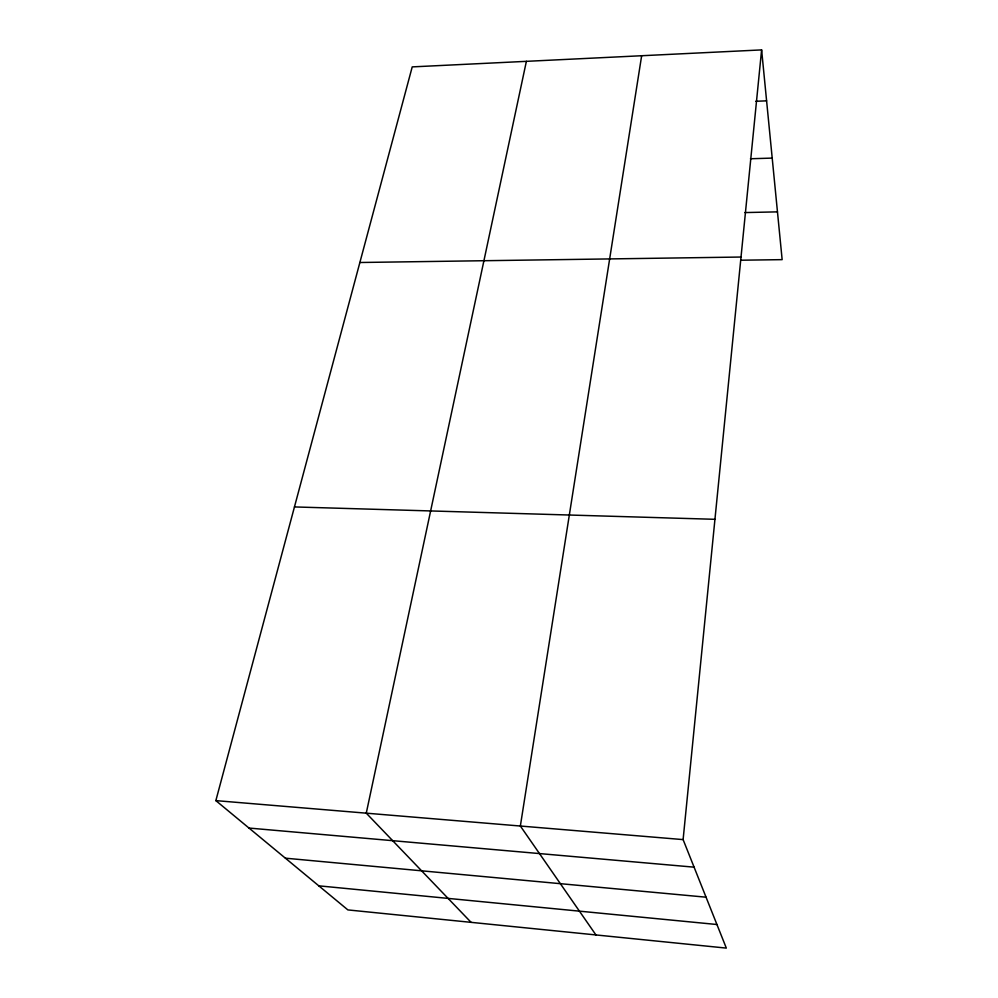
<?xml version="1.0" encoding="UTF-8"?>
<svg xmlns="http://www.w3.org/2000/svg" width="998" height="998" viewBox="0 0 998 998"><rect width="100%" height="100%" fill="white"/><g stroke="black" fill="none" stroke-linecap="round" stroke-linejoin="round"><path stroke-width="1.5" d="M683.106 839.605L761.611 49.9L412.224 66.891L215.855 800.621L347.89 909.914L726.332 948.1L683.106 839.605L215.855 800.621M641.652 55.738L520.357 826.02L595.931 934.939M526.383 61.34L366.266 813.17L471.081 922.339M755.823 101.272L766.601 100.848M750.434 158.757L772.202 158.096M744.845 212.574L777.467 211.863M359.879 262.499L741.015 257.035M740.666 260.216L782.145 259.642L761.611 49.9M294.46 506.934L714.942 519.309M248.989 828.053L694.097 867.162M285.391 858.18L706.048 897.19M318.811 885.837L716.926 924.51"/></g></svg>
